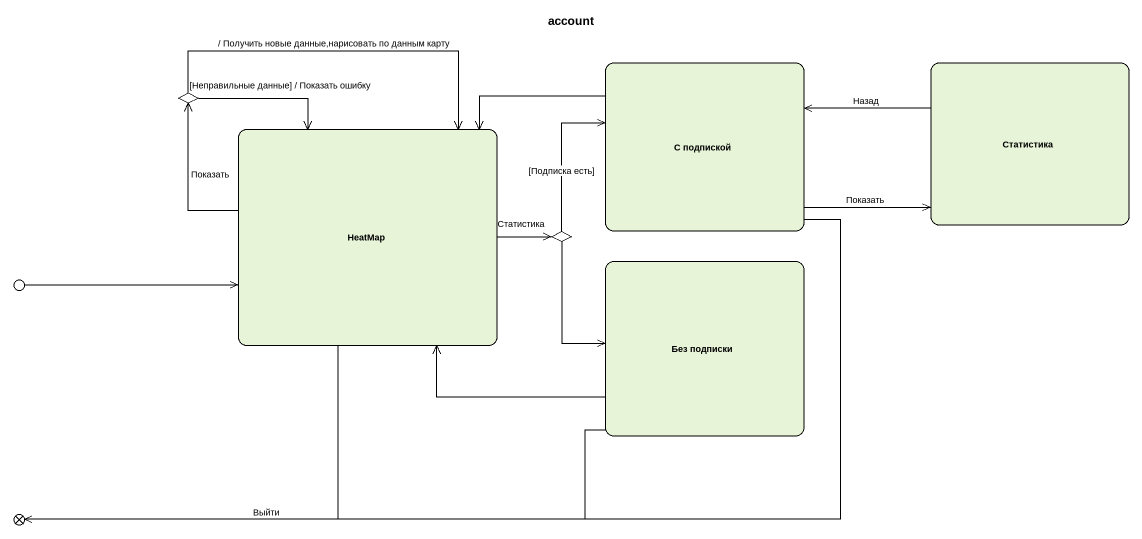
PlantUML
@startuml
title account
hide empty description
state "С подпиской" as С_подпиской
state Статистика
state choice1 <<choice>>
state HeatMap
state choice2 <<choice>>
state entry1 <<choice>>
state "Без подписки" as Без_подписки
state exit1 <<choice>>
С_подпиской -right-> Статистика : Показать
С_подпиской -left-> HeatMap
С_подпиской -left-> exit1
Статистика -left-> С_подпиской : Назад
choice1 --> HeatMap : [Неправильные данные] / Показать ошибку
choice1 --> HeatMap : / Получить новые данные,нарисовать по данным карту
HeatMap -up-> choice1 : Показать
HeatMap -right-> choice2 : Статистика
HeatMap --> exit1 : Выйти
choice2 -up-> С_подпиской : [Подписка есть]
choice2 --> Без_подписки
entry1 -right-> HeatMap
Без_подписки -left-> HeatMap
Без_подписки -left-> exit1
@enduml
